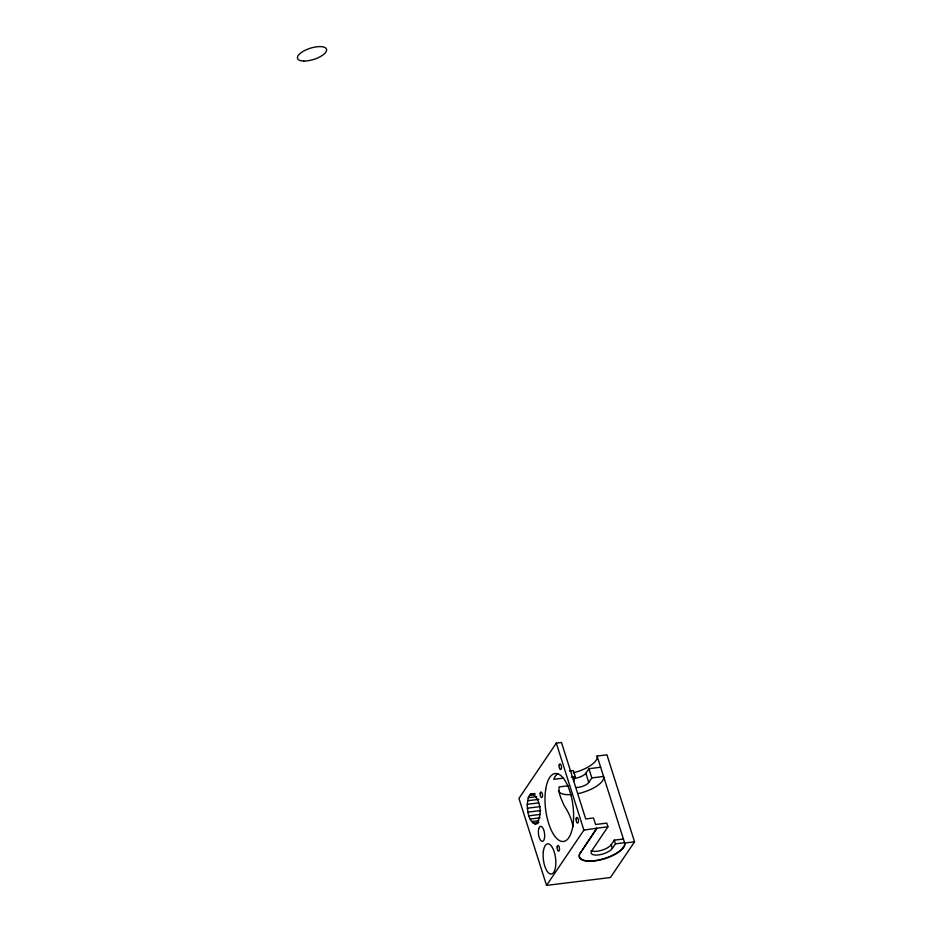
<?xml version="1.0" encoding="UTF-8"?>
<svg xmlns="http://www.w3.org/2000/svg" width="932" height="932" viewBox="0 0 932 932"><rect width="100%" height="100%" fill="white"/><g stroke="black" fill="none" stroke-linecap="round" stroke-linejoin="round"><path stroke-width="1.4" d="M527.221 804.304L528.246 797.699L530.704 794.064L532.277 793.703C540.956 799.516 542.575 815.349 536.448 823.55L534.886 823.911C528.025 820.533 527.594 811.061 527.221 804.304L538.58 802.906M573.541 781.447L575.3 776.647L573.39 770.613L569.499 771.102M607.92 826.801L591.657 850.939A11.405 4.38 -17.6 0 0 598.461 854.924A11.405 4.38 -17.6 0 0 612.371 848.376L615.458 843.821L624.591 842.703L624.813 844.94A23.766 9.134 -17.6 0 1 596.795 860.655A23.766 9.134 -17.6 0 1 580.822 852.256L596.748 828.187L607.92 826.801L606.755 823.119L595.583 824.505L593.509 817.97L585.727 818.937L561.483 742.489L556.299 743.13L518.949 798.409L546.548 885.4L610.425 877.525L634.552 841.817L606.953 754.827L597.097 756.05L597.226 757.949A23.766 9.134 -17.6 0 1 573.32 772.814M573.495 778.267A8.551 3.285 -17.6 0 0 585.855 773.245L588.931 768.702L600.651 767.257M576.419 787.47A8.551 3.285 -17.6 0 0 588.768 782.449L591.843 777.905L603.575 776.461L603.691 778.36A23.766 9.134 -17.6 0 1 578.609 793.505M546.548 885.4L583.898 830.121L596.748 828.187M580.822 852.256L596.853 828.525M591.005 850.601A11.405 4.38 -17.6 0 0 601.524 850.357A11.405 4.38 -17.6 0 0 611.206 844.695L614.281 840.14L623.426 839.021M563.639 778.092L553.725 779.315L554.924 776.764A34.216 13.794 83 0 1 558.012 773.711M571.409 777.125L575.3 776.647M568.73 785.723L559.083 786.911C558.221 793.703 561.751 799.912 564.303 805.924A22.345 8.563 62.5 0 1 572.947 826.801M530.704 794.064L534.956 793.54M529.329 795.427L535.015 794.728M528.246 797.699L536.762 796.65M527.524 800.728L538.882 799.33M527.349 808.195L540.129 806.623M527.896 812.122L540.677 810.549M528.84 815.826L540.187 814.428M530.098 819.053L540.036 817.83M531.59 821.581L538.696 820.708M533.221 823.236L538.906 822.537M534.886 823.911L537.717 823.562M634.552 841.817L624.696 843.041L597.097 756.05M614.281 840.14L615.458 843.821M588.931 768.702L591.843 777.905M611.206 844.695L612.371 848.376M585.855 773.245L588.768 782.449M556.299 743.13L583.898 830.121M571.444 794.588A23.766 9.134 -17.6 0 1 558.466 790.895M624.708 844.613A23.766 9.134 -17.6 0 1 596.678 860.329A23.766 9.134 -17.6 0 1 580.718 851.918M303.867 61.046A15.203 5.848 -17.6 0 0 326.596 50.363A15.203 5.848 -17.6 0 0 305.603 50.06A15.203 5.848 -17.6 0 0 303.867 61.046M543.309 851.755A15.203 6.128 83 0 0 551.208 874.041A15.203 6.128 83 0 0 553.923 851.021A15.203 6.128 83 0 0 543.309 851.755M559.153 765.242A2.854 1.153 83 0 0 560.563 769.541A2.854 1.153 83 0 0 561.169 765.358A2.854 1.153 83 0 0 559.153 765.242M545.698 789.334A34.216 13.794 83 0 0 562.241 841.491A34.216 13.794 83 0 0 569.976 791.722A34.216 13.794 83 0 0 545.698 789.334M540.199 793.272A2.854 1.153 83 0 0 541.574 797.629A2.854 1.153 83 0 0 542.214 793.482A2.854 1.153 83 0 0 540.199 793.272M557.173 846.815A2.854 1.153 83 0 0 558.548 851.161A2.854 1.153 83 0 0 559.2 847.013A2.854 1.153 83 0 0 557.173 846.815M576.139 818.727A2.854 1.153 83 0 0 577.525 823.072A2.854 1.153 83 0 0 578.166 818.925A2.854 1.153 83 0 0 576.139 818.727M538.673 828.921A7.607 3.064 83 0 0 541.713 841.27A7.607 3.064 83 0 0 544.172 831.332A7.607 3.064 83 0 0 538.673 828.921"/></g></svg>
